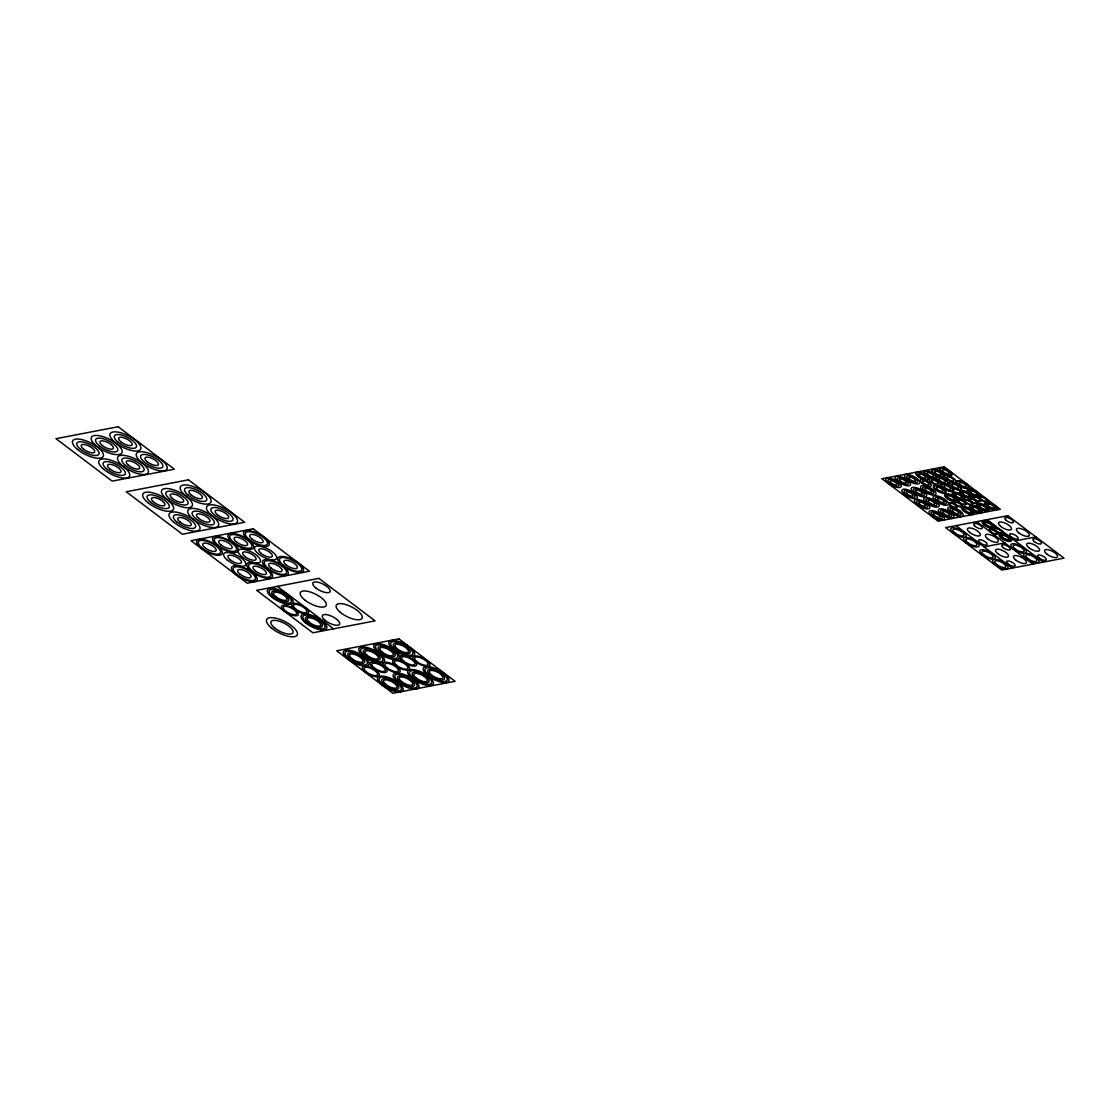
<?xml version="1.0" encoding="UTF-8"?>
<svg xmlns="http://www.w3.org/2000/svg" width="1120" height="1120" viewBox="0 0 1120 1120"><rect width="100%" height="100%" fill="white"/><g stroke="black" fill="none" stroke-linecap="round" stroke-linejoin="round"><path stroke-width="1.5" d="M984.074 546.868L1004.808 542.878M1015.168 540.89L1035.902 536.914M987.07 519.652L1043.266 562.128M976.71 521.654L1032.906 564.116M955.976 525.63L1012.172 568.106M277.41 586.348L333.62 628.824M118.188 426.734L56 438.69L112.196 481.152L174.384 469.21L118.188 426.734M188.44 479.822L126.252 491.764L182.448 534.24L244.636 522.284L188.44 479.822M253.232 528.78L191.044 540.722L247.24 583.198L309.428 571.242L253.232 528.78M318.878 578.382L256.69 590.338L312.886 632.8L375.074 620.858L318.878 578.382M944.104 466.802L881.916 478.758L938.112 521.22L1000.3 509.278L944.104 466.802M1007.804 515.676L945.616 527.618L1001.812 570.094L1064 558.138L1007.804 515.676M398.888 638.848L336.7 650.79L392.896 693.266L455.084 681.31L398.888 638.848M315.658 587.79A9.618 3.584 26.9 0 0 330.022 591.71A9.618 3.584 26.9 0 0 318.766 582.4A9.618 3.584 26.9 0 0 315.658 587.79M325.178 620.396A9.618 3.584 26.9 0 0 339.556 624.316A9.618 3.584 26.9 0 0 328.3 615.006A9.618 3.584 26.9 0 0 325.178 620.396M340.438 612.43A14.434 5.376 26.9 0 0 361.998 618.324A14.434 5.376 26.9 0 0 345.1 604.352A14.434 5.376 26.9 0 0 340.438 612.43M304.556 599.76A14.434 5.376 26.9 0 0 326.116 605.654A14.434 5.376 26.9 0 0 309.218 591.682A14.434 5.376 26.9 0 0 304.556 599.76M274.512 627.844A12.306 4.592 26.9 0 0 292.908 632.87A12.306 4.592 26.9 0 0 278.488 620.956A12.306 4.592 26.9 0 0 274.512 627.844M271.6 628.096A17.122 6.384 26.9 0 0 297.178 635.082A17.122 6.384 26.9 0 0 277.13 618.492A17.122 6.384 26.9 0 0 271.6 628.096M415.66 661.668A9.422 3.514 26.9 0 0 429.744 665.518A9.422 3.514 26.9 0 0 418.698 656.39A9.422 3.514 26.9 0 0 415.66 661.668M416.822 661.57A7.504 2.8 26.9 0 0 428.022 664.636A7.504 2.8 26.9 0 0 419.244 657.37A7.504 2.8 26.9 0 0 416.822 661.57M397.404 681.842A14.238 5.306 26.9 0 0 418.67 687.652A14.238 5.306 26.9 0 0 402.01 673.862A14.238 5.306 26.9 0 0 397.404 681.842M398.566 681.744A12.306 4.592 26.9 0 0 416.962 686.77A12.306 4.592 26.9 0 0 402.542 674.842A12.306 4.592 26.9 0 0 398.566 681.744M381.668 684.726A14.238 5.306 26.9 0 0 402.934 690.536A14.238 5.306 26.9 0 0 386.274 676.76A14.238 5.306 26.9 0 0 381.668 684.726M382.83 684.628A12.306 4.592 26.9 0 0 401.226 689.654A12.306 4.592 26.9 0 0 386.82 677.74A12.306 4.592 26.9 0 0 382.83 684.628M363.09 655.676A14.238 5.306 26.9 0 0 384.356 661.486A14.238 5.306 26.9 0 0 367.696 647.696A14.238 5.306 26.9 0 0 363.09 655.676M364.252 655.578A12.306 4.592 26.9 0 0 382.648 660.604A12.306 4.592 26.9 0 0 368.228 648.676A12.306 4.592 26.9 0 0 364.252 655.578M347.634 658.812A14.238 5.306 26.9 0 0 368.914 664.622A14.238 5.306 26.9 0 0 352.24 650.832A14.238 5.306 26.9 0 0 347.634 658.812M348.81 658.714A12.306 4.592 26.9 0 0 367.206 663.74A12.306 4.592 26.9 0 0 352.786 651.812A12.306 4.592 26.9 0 0 348.81 658.714M393.162 649.166A14.238 5.306 26.9 0 0 414.428 654.976A14.238 5.306 26.9 0 0 397.768 641.186A14.238 5.306 26.9 0 0 393.162 649.166M394.338 649.068A12.306 4.592 26.9 0 0 412.72 654.094A12.306 4.592 26.9 0 0 398.314 642.166A12.306 4.592 26.9 0 0 394.338 649.068M427.476 675.332A14.238 5.306 26.9 0 0 448.756 681.142A14.238 5.306 26.9 0 0 432.082 667.352A14.238 5.306 26.9 0 0 427.476 675.332M428.652 675.234A12.306 4.592 26.9 0 0 447.048 680.26A12.306 4.592 26.9 0 0 432.628 668.332A12.306 4.592 26.9 0 0 428.652 675.234M378.028 652.372A14.238 5.306 26.9 0 0 399.294 658.182A14.238 5.306 26.9 0 0 382.634 644.392A14.238 5.306 26.9 0 0 378.028 652.372M379.19 652.274A12.306 4.592 26.9 0 0 397.586 657.3A12.306 4.592 26.9 0 0 383.166 645.372A12.306 4.592 26.9 0 0 379.19 652.274M411.936 678.23A14.238 5.306 26.9 0 0 433.202 684.04A14.238 5.306 26.9 0 0 416.528 670.25A14.238 5.306 26.9 0 0 411.936 678.23M413.098 678.132A12.306 4.592 26.9 0 0 431.494 683.158A12.306 4.592 26.9 0 0 417.074 671.23A12.306 4.592 26.9 0 0 413.098 678.132M402.584 661.304A9.422 3.514 26.9 0 0 416.668 665.154A9.422 3.514 26.9 0 0 405.636 656.012A9.422 3.514 26.9 0 0 402.584 661.304M403.746 661.206A7.504 2.8 26.9 0 0 414.96 664.258A7.504 2.8 26.9 0 0 406.182 656.992A7.504 2.8 26.9 0 0 403.746 661.206M395.444 665.406A9.422 3.514 26.9 0 0 409.528 669.256A9.422 3.514 26.9 0 0 398.496 660.128A9.422 3.514 26.9 0 0 395.444 665.406M396.62 665.308A7.504 2.8 26.9 0 0 407.82 668.374A7.504 2.8 26.9 0 0 399.042 661.108A7.504 2.8 26.9 0 0 396.62 665.308M385.924 667.968A9.422 3.514 26.9 0 0 400.008 671.818A9.422 3.514 26.9 0 0 388.976 662.69A9.422 3.514 26.9 0 0 385.924 667.968M387.1 667.87A7.504 2.8 26.9 0 0 398.3 670.936A7.504 2.8 26.9 0 0 389.522 663.67A7.504 2.8 26.9 0 0 387.1 667.87M372.834 667.8A9.422 3.514 26.9 0 0 386.918 671.65A9.422 3.514 26.9 0 0 375.886 662.522A9.422 3.514 26.9 0 0 372.834 667.8M373.996 667.702A7.504 2.8 26.9 0 0 385.21 670.768A7.504 2.8 26.9 0 0 376.418 663.502A7.504 2.8 26.9 0 0 373.996 667.702M366.338 671.846A7.504 2.8 26.9 0 0 377.552 674.912A7.504 2.8 26.9 0 0 368.774 667.646A7.504 2.8 26.9 0 0 366.338 671.846M365.176 671.944A9.422 3.514 26.9 0 0 379.26 675.794A9.422 3.514 26.9 0 0 368.228 666.666A9.422 3.514 26.9 0 0 365.176 671.944M430.402 675.094A9.422 3.514 26.9 0 0 444.472 678.944A9.422 3.514 26.9 0 0 433.44 669.802A9.422 3.514 26.9 0 0 430.402 675.094M431.564 674.996A7.504 2.8 26.9 0 0 442.764 678.062A7.504 2.8 26.9 0 0 433.986 670.782A7.504 2.8 26.9 0 0 431.564 674.996M414.848 677.978A9.422 3.514 26.9 0 0 428.932 681.828A9.422 3.514 26.9 0 0 417.886 672.7A9.422 3.514 26.9 0 0 414.848 677.978M416.01 677.88A7.504 2.8 26.9 0 0 427.224 680.946A7.504 2.8 26.9 0 0 418.432 673.68A7.504 2.8 26.9 0 0 416.01 677.88M400.316 681.604A9.422 3.514 26.9 0 0 414.4 685.454A9.422 3.514 26.9 0 0 403.368 676.312A9.422 3.514 26.9 0 0 400.316 681.604M401.478 681.506A7.504 2.8 26.9 0 0 412.692 684.572A7.504 2.8 26.9 0 0 403.9 677.292A7.504 2.8 26.9 0 0 401.478 681.506M384.58 684.488A9.422 3.514 26.9 0 0 398.664 688.338A9.422 3.514 26.9 0 0 387.632 679.21A9.422 3.514 26.9 0 0 384.58 684.488M385.756 684.39A7.504 2.8 26.9 0 0 396.956 687.456A7.504 2.8 26.9 0 0 388.178 680.19A7.504 2.8 26.9 0 0 385.756 684.39M350.56 658.56A9.422 3.514 26.9 0 0 364.63 662.41A9.422 3.514 26.9 0 0 353.598 653.282A9.422 3.514 26.9 0 0 350.56 658.56M351.722 658.462A7.504 2.8 26.9 0 0 362.922 661.528A7.504 2.8 26.9 0 0 354.144 654.262A7.504 2.8 26.9 0 0 351.722 658.462M366.002 655.424A9.422 3.514 26.9 0 0 380.086 659.274A9.422 3.514 26.9 0 0 369.054 650.146A9.422 3.514 26.9 0 0 366.002 655.424M367.164 655.326A7.504 2.8 26.9 0 0 378.378 658.392A7.504 2.8 26.9 0 0 369.586 651.126A7.504 2.8 26.9 0 0 367.164 655.326M380.94 652.12A9.422 3.514 26.9 0 0 395.024 655.97A9.422 3.514 26.9 0 0 383.992 646.842A9.422 3.514 26.9 0 0 380.94 652.12M382.102 652.036A7.504 2.8 26.9 0 0 393.316 655.088A7.504 2.8 26.9 0 0 384.524 647.822A7.504 2.8 26.9 0 0 382.102 652.036M396.074 648.914A9.422 3.514 26.9 0 0 410.158 652.764A9.422 3.514 26.9 0 0 399.126 643.636A9.422 3.514 26.9 0 0 396.074 648.914M397.25 648.816A7.504 2.8 26.9 0 0 408.45 651.882A7.504 2.8 26.9 0 0 399.672 644.616A7.504 2.8 26.9 0 0 397.25 648.816M306.502 622.594A12.306 4.592 26.9 0 0 324.884 627.62A12.306 4.592 26.9 0 0 310.478 615.692A12.306 4.592 26.9 0 0 306.502 622.594M305.326 622.692A14.238 5.306 26.9 0 0 326.592 628.502A14.238 5.306 26.9 0 0 309.932 614.712A14.238 5.306 26.9 0 0 305.326 622.692M272.804 596.89A12.306 4.592 26.9 0 0 291.186 601.916A12.306 4.592 26.9 0 0 276.78 589.988A12.306 4.592 26.9 0 0 272.804 596.89M271.628 596.988A14.238 5.306 26.9 0 0 292.894 602.798A14.238 5.306 26.9 0 0 276.234 589.008A14.238 5.306 26.9 0 0 271.628 596.988M308.238 622.454A9.422 3.514 26.9 0 0 322.322 626.304A9.422 3.514 26.9 0 0 311.29 617.162A9.422 3.514 26.9 0 0 308.238 622.454M309.414 622.356A7.504 2.8 26.9 0 0 320.614 625.422A7.504 2.8 26.9 0 0 311.836 618.142A7.504 2.8 26.9 0 0 309.414 622.356M274.54 596.736A9.422 3.514 26.9 0 0 288.624 600.586A9.422 3.514 26.9 0 0 277.592 591.458A9.422 3.514 26.9 0 0 274.54 596.736M275.716 596.638A7.504 2.8 26.9 0 0 286.916 599.704A7.504 2.8 26.9 0 0 278.138 592.438A7.504 2.8 26.9 0 0 275.716 596.638M294.434 609.014A9.422 3.514 26.9 0 0 308.518 612.864A9.422 3.514 26.9 0 0 297.486 603.736A9.422 3.514 26.9 0 0 294.434 609.014M295.596 608.916A7.504 2.8 26.9 0 0 306.81 611.982A7.504 2.8 26.9 0 0 298.018 604.716A7.504 2.8 26.9 0 0 295.596 608.916M284.214 610.974A9.422 3.514 26.9 0 0 298.298 614.824A9.422 3.514 26.9 0 0 287.266 605.696A9.422 3.514 26.9 0 0 284.214 610.974M285.39 610.876A7.504 2.8 26.9 0 0 296.59 613.942A7.504 2.8 26.9 0 0 287.812 606.676A7.504 2.8 26.9 0 0 285.39 610.876M283.164 565.068A12.306 4.592 26.9 0 0 301.56 570.094A12.306 4.592 26.9 0 0 287.154 558.166A12.306 4.592 26.9 0 0 283.164 565.068M282.002 565.166A14.238 5.306 26.9 0 0 303.268 570.976A14.238 5.306 26.9 0 0 286.608 557.186A14.238 5.306 26.9 0 0 282.002 565.166M267.932 568.134A12.306 4.592 26.9 0 0 286.314 573.174A12.306 4.592 26.9 0 0 271.908 561.246A12.306 4.592 26.9 0 0 267.932 568.134M266.756 568.232A14.238 5.306 26.9 0 0 288.022 574.056A14.238 5.306 26.9 0 0 271.362 560.266A14.238 5.306 26.9 0 0 266.756 568.232M252.224 571.004A12.306 4.592 26.9 0 0 270.606 576.044A12.306 4.592 26.9 0 0 256.2 564.116A12.306 4.592 26.9 0 0 252.224 571.004M251.048 571.102A14.238 5.306 26.9 0 0 272.314 576.926A14.238 5.306 26.9 0 0 255.654 563.136A14.238 5.306 26.9 0 0 251.048 571.102M236.88 574.28A12.306 4.592 26.9 0 0 255.276 579.306A12.306 4.592 26.9 0 0 240.856 567.392A12.306 4.592 26.9 0 0 236.88 574.28M235.718 574.378A14.238 5.306 26.9 0 0 256.984 580.188A14.238 5.306 26.9 0 0 240.324 566.412A14.238 5.306 26.9 0 0 235.718 574.378M286.076 564.83A7.504 2.8 26.9 0 0 297.29 567.882A7.504 2.8 26.9 0 0 288.512 560.616A7.504 2.8 26.9 0 0 286.076 564.83M270.844 567.896A7.504 2.8 26.9 0 0 282.044 570.962A7.504 2.8 26.9 0 0 273.266 563.696A7.504 2.8 26.9 0 0 270.844 567.896M255.136 570.766A7.504 2.8 26.9 0 0 266.336 573.832A7.504 2.8 26.9 0 0 257.558 566.566A7.504 2.8 26.9 0 0 255.136 570.766M239.792 574.042A7.504 2.8 26.9 0 0 251.006 577.108A7.504 2.8 26.9 0 0 242.214 569.842A7.504 2.8 26.9 0 0 239.792 574.042M261.058 553.364A7.504 2.8 26.9 0 0 272.258 556.43A7.504 2.8 26.9 0 0 263.48 549.15A7.504 2.8 26.9 0 0 261.058 553.364M258.146 553.602A12.306 4.592 26.9 0 0 276.528 558.628A12.306 4.592 26.9 0 0 262.122 546.7A12.306 4.592 26.9 0 0 258.146 553.602M244.832 556.472A7.504 2.8 26.9 0 0 256.032 559.538A7.504 2.8 26.9 0 0 247.254 552.272A7.504 2.8 26.9 0 0 244.832 556.472M241.906 556.724A12.306 4.592 26.9 0 0 260.302 561.75A12.306 4.592 26.9 0 0 245.896 549.822A12.306 4.592 26.9 0 0 241.906 556.724M230.16 559.748A7.504 2.8 26.9 0 0 241.374 562.8A7.504 2.8 26.9 0 0 232.582 555.534A7.504 2.8 26.9 0 0 230.16 559.748M227.248 559.986A12.306 4.592 26.9 0 0 245.644 565.012A12.306 4.592 26.9 0 0 231.224 553.084A12.306 4.592 26.9 0 0 227.248 559.986M248.948 539.21A12.306 4.592 26.9 0 0 267.344 544.236A12.306 4.592 26.9 0 0 252.924 532.308A12.306 4.592 26.9 0 0 248.948 539.21M247.772 539.308A14.238 5.306 26.9 0 0 269.052 545.118A14.238 5.306 26.9 0 0 252.378 531.328A14.238 5.306 26.9 0 0 247.772 539.308M233.394 542.052A12.306 4.592 26.9 0 0 251.79 547.078A12.306 4.592 26.9 0 0 237.384 535.15A12.306 4.592 26.9 0 0 233.394 542.052M232.232 542.15A14.238 5.306 26.9 0 0 253.498 547.96A14.238 5.306 26.9 0 0 236.838 534.17A14.238 5.306 26.9 0 0 232.232 542.15M218.008 545.16A12.306 4.592 26.9 0 0 236.39 550.186A12.306 4.592 26.9 0 0 221.984 538.258A12.306 4.592 26.9 0 0 218.008 545.16M216.832 545.258A14.238 5.306 26.9 0 0 238.098 551.068A14.238 5.306 26.9 0 0 221.438 537.278A14.238 5.306 26.9 0 0 216.832 545.258M201.978 547.904A12.306 4.592 26.9 0 0 220.374 552.93A12.306 4.592 26.9 0 0 205.954 541.016A12.306 4.592 26.9 0 0 201.978 547.904M200.816 548.002A14.238 5.306 26.9 0 0 222.082 553.812A14.238 5.306 26.9 0 0 205.408 540.036A14.238 5.306 26.9 0 0 200.816 548.002M251.86 538.958A7.504 2.8 26.9 0 0 263.06 542.024A7.504 2.8 26.9 0 0 254.282 534.758A7.504 2.8 26.9 0 0 251.86 538.958M236.306 541.8A7.504 2.8 26.9 0 0 247.52 544.866A7.504 2.8 26.9 0 0 238.742 537.6A7.504 2.8 26.9 0 0 236.306 541.8M220.92 544.908A7.504 2.8 26.9 0 0 232.12 547.974A7.504 2.8 26.9 0 0 223.342 540.708A7.504 2.8 26.9 0 0 220.92 544.908M204.89 547.666A7.504 2.8 26.9 0 0 216.104 550.732A7.504 2.8 26.9 0 0 207.312 543.466A7.504 2.8 26.9 0 0 204.89 547.666M214.508 515.018A12.306 4.592 26.9 0 0 232.904 520.044A12.306 4.592 26.9 0 0 218.484 508.13A12.306 4.592 26.9 0 0 214.508 515.018M211.596 515.27A17.122 6.384 26.9 0 0 237.174 522.256A17.122 6.384 26.9 0 0 217.126 505.68A17.122 6.384 26.9 0 0 211.596 515.27M192.864 518.868A17.122 6.384 26.9 0 0 218.442 525.854A17.122 6.384 26.9 0 0 198.408 509.278A17.122 6.384 26.9 0 0 192.864 518.868M195.776 518.616A12.306 4.592 26.9 0 0 214.172 523.656A12.306 4.592 26.9 0 0 199.766 511.728A12.306 4.592 26.9 0 0 195.776 518.616M174.132 522.466A17.122 6.384 26.9 0 0 199.71 529.452A17.122 6.384 26.9 0 0 179.676 512.876A17.122 6.384 26.9 0 0 174.132 522.466M177.044 522.214A12.306 4.592 26.9 0 0 195.44 527.254A12.306 4.592 26.9 0 0 181.034 515.326A12.306 4.592 26.9 0 0 177.044 522.214M188.202 495.138A12.306 4.592 26.9 0 0 206.598 500.178A12.306 4.592 26.9 0 0 192.178 488.25A12.306 4.592 26.9 0 0 188.202 495.138M185.29 495.39A17.122 6.384 26.9 0 0 210.868 502.376A17.122 6.384 26.9 0 0 190.82 485.8A17.122 6.384 26.9 0 0 185.29 495.39M166.558 498.988A17.122 6.384 26.9 0 0 192.136 505.974A17.122 6.384 26.9 0 0 172.088 489.398A17.122 6.384 26.9 0 0 166.558 498.988M169.47 498.736A12.306 4.592 26.9 0 0 187.866 503.776A12.306 4.592 26.9 0 0 173.446 491.848A12.306 4.592 26.9 0 0 169.47 498.736M147.826 502.586A17.122 6.384 26.9 0 0 173.404 509.572A17.122 6.384 26.9 0 0 153.37 492.996A17.122 6.384 26.9 0 0 147.826 502.586M150.738 502.334A12.306 4.592 26.9 0 0 169.134 507.374A12.306 4.592 26.9 0 0 154.728 495.446A12.306 4.592 26.9 0 0 150.738 502.334M217.42 514.78A7.504 2.8 26.9 0 0 228.634 517.846A7.504 2.8 26.9 0 0 219.842 510.58A7.504 2.8 26.9 0 0 217.42 514.78M179.956 521.976A7.504 2.8 26.9 0 0 191.17 525.042A7.504 2.8 26.9 0 0 182.392 517.776A7.504 2.8 26.9 0 0 179.956 521.976M191.114 494.9A7.504 2.8 26.9 0 0 202.328 497.966A7.504 2.8 26.9 0 0 193.536 490.7A7.504 2.8 26.9 0 0 191.114 494.9M172.382 498.498A7.504 2.8 26.9 0 0 183.596 501.564A7.504 2.8 26.9 0 0 174.804 494.298A7.504 2.8 26.9 0 0 172.382 498.498M153.65 502.096A7.504 2.8 26.9 0 0 164.864 505.162A7.504 2.8 26.9 0 0 156.086 497.896A7.504 2.8 26.9 0 0 153.65 502.096M198.688 518.378A7.504 2.8 26.9 0 0 209.902 521.444A7.504 2.8 26.9 0 0 201.124 514.178A7.504 2.8 26.9 0 0 198.688 518.378M144.256 461.944A12.306 4.592 26.9 0 0 162.652 466.97A12.306 4.592 26.9 0 0 148.232 455.042A12.306 4.592 26.9 0 0 144.256 461.944M141.344 462.182A17.122 6.384 26.9 0 0 166.922 469.168A17.122 6.384 26.9 0 0 146.874 452.592A17.122 6.384 26.9 0 0 141.344 462.182M122.612 465.78A17.122 6.384 26.9 0 0 148.19 472.766A17.122 6.384 26.9 0 0 128.156 456.19A17.122 6.384 26.9 0 0 122.612 465.78M125.524 465.542A12.306 4.592 26.9 0 0 143.92 470.568A12.306 4.592 26.9 0 0 129.514 458.64A12.306 4.592 26.9 0 0 125.524 465.542M103.88 469.378A17.122 6.384 26.9 0 0 129.458 476.364A17.122 6.384 26.9 0 0 109.424 459.788A17.122 6.384 26.9 0 0 103.88 469.378M106.792 469.14A12.306 4.592 26.9 0 0 125.188 474.166A12.306 4.592 26.9 0 0 110.782 462.238A12.306 4.592 26.9 0 0 106.792 469.14M117.95 442.064A12.306 4.592 26.9 0 0 136.346 447.09A12.306 4.592 26.9 0 0 121.926 435.162A12.306 4.592 26.9 0 0 117.95 442.064M115.038 442.302A17.122 6.384 26.9 0 0 140.616 449.288A17.122 6.384 26.9 0 0 120.568 432.712A17.122 6.384 26.9 0 0 115.038 442.302M96.306 445.9A17.122 6.384 26.9 0 0 121.884 452.886A17.122 6.384 26.9 0 0 101.85 436.31A17.122 6.384 26.9 0 0 96.306 445.9M99.218 445.662A12.306 4.592 26.9 0 0 117.614 450.688A12.306 4.592 26.9 0 0 103.208 438.76A12.306 4.592 26.9 0 0 99.218 445.662M77.574 449.498A17.122 6.384 26.9 0 0 103.152 456.498A17.122 6.384 26.9 0 0 83.118 439.908A17.122 6.384 26.9 0 0 77.574 449.498M80.486 449.26A12.306 4.592 26.9 0 0 98.882 454.286A12.306 4.592 26.9 0 0 84.476 442.358A12.306 4.592 26.9 0 0 80.486 449.26M147.168 461.692A7.504 2.8 26.9 0 0 158.382 464.758A7.504 2.8 26.9 0 0 149.604 457.492A7.504 2.8 26.9 0 0 147.168 461.692M109.718 468.888A7.504 2.8 26.9 0 0 120.918 471.954A7.504 2.8 26.9 0 0 112.14 464.688A7.504 2.8 26.9 0 0 109.718 468.888M120.862 441.812A7.504 2.8 26.9 0 0 132.076 444.878A7.504 2.8 26.9 0 0 123.284 437.612A7.504 2.8 26.9 0 0 120.862 441.812M102.13 445.41A7.504 2.8 26.9 0 0 113.344 448.476A7.504 2.8 26.9 0 0 104.566 441.21A7.504 2.8 26.9 0 0 102.13 445.41M83.398 449.008A7.504 2.8 26.9 0 0 94.612 452.074A7.504 2.8 26.9 0 0 85.834 444.808A7.504 2.8 26.9 0 0 83.398 449.008M128.436 465.29A7.504 2.8 26.9 0 0 139.65 468.356A7.504 2.8 26.9 0 0 130.872 461.09A7.504 2.8 26.9 0 0 128.436 465.29M1006.194 520.38A4.816 1.792 26.9 0 0 1013.376 522.34A4.816 1.792 26.9 0 0 1007.748 517.678A4.816 1.792 26.9 0 0 1006.194 520.38M1010.954 536.676A4.816 1.792 26.9 0 0 1018.136 538.636A4.816 1.792 26.9 0 0 1012.508 533.988A4.816 1.792 26.9 0 0 1010.954 536.676M1018.584 532.7A7.21 2.688 26.9 0 0 1029.364 535.654A7.21 2.688 26.9 0 0 1020.908 528.654A7.21 2.688 26.9 0 0 1018.584 532.7M1000.636 526.358A7.21 2.688 26.9 0 0 1011.416 529.312A7.21 2.688 26.9 0 0 1002.974 522.326A7.21 2.688 26.9 0 0 1000.636 526.358M1001.616 537.782A6.16 2.296 26.9 0 0 1010.8 540.288A6.16 2.296 26.9 0 0 1003.604 534.338A6.16 2.296 26.9 0 0 1001.616 537.782M1001.028 537.824A7.112 2.66 26.9 0 0 1011.654 540.736A7.112 2.66 26.9 0 0 1003.324 533.848A7.112 2.66 26.9 0 0 1001.028 537.824M984.76 524.93A6.16 2.296 26.9 0 0 993.958 527.436A6.16 2.296 26.9 0 0 986.748 521.472A6.16 2.296 26.9 0 0 984.76 524.93M984.172 524.972A7.112 2.66 26.9 0 0 994.812 527.884A7.112 2.66 26.9 0 0 986.482 520.982A7.112 2.66 26.9 0 0 984.172 524.972M1002.484 537.712A4.718 1.764 26.9 0 0 1009.526 539.63A4.718 1.764 26.9 0 0 1004.01 535.066A4.718 1.764 26.9 0 0 1002.484 537.712M1003.072 537.656A3.752 1.4 26.9 0 0 1008.672 539.196A3.752 1.4 26.9 0 0 1004.276 535.556A3.752 1.4 26.9 0 0 1003.072 537.656M985.628 524.86A4.718 1.764 26.9 0 0 992.67 526.778A4.718 1.764 26.9 0 0 987.154 522.214A4.718 1.764 26.9 0 0 985.628 524.86M986.216 524.804A3.752 1.4 26.9 0 0 991.816 526.344A3.752 1.4 26.9 0 0 987.434 522.704A3.752 1.4 26.9 0 0 986.216 524.804M995.582 530.992A4.718 1.764 26.9 0 0 1002.624 532.91A4.718 1.764 26.9 0 0 997.108 528.346A4.718 1.764 26.9 0 0 995.582 530.992M996.156 530.936A3.752 1.4 26.9 0 0 1001.77 532.476A3.752 1.4 26.9 0 0 997.374 528.836A3.752 1.4 26.9 0 0 996.156 530.936M990.472 531.972A4.718 1.764 26.9 0 0 997.514 533.89A4.718 1.764 26.9 0 0 991.998 529.326A4.718 1.764 26.9 0 0 990.472 531.972M991.06 531.916A3.752 1.4 26.9 0 0 996.66 533.456A3.752 1.4 26.9 0 0 992.264 529.816A3.752 1.4 26.9 0 0 991.06 531.916M980.588 499.45A4.718 1.764 26.9 0 0 987.63 501.368A4.718 1.764 26.9 0 0 982.114 496.804A4.718 1.764 26.9 0 0 980.588 499.45M981.162 499.394A3.752 1.4 26.9 0 0 986.776 500.934A3.752 1.4 26.9 0 0 982.38 497.294A3.752 1.4 26.9 0 0 981.162 499.394M971.46 509.53A7.112 2.66 26.9 0 0 982.086 512.442A7.112 2.66 26.9 0 0 973.756 505.554A7.112 2.66 26.9 0 0 971.46 509.53M972.034 509.488A6.16 2.296 26.9 0 0 981.232 512.008A6.16 2.296 26.9 0 0 974.036 506.044A6.16 2.296 26.9 0 0 972.034 509.488M963.592 510.986A7.112 2.66 26.9 0 0 974.232 513.884A7.112 2.66 26.9 0 0 965.888 506.996A7.112 2.66 26.9 0 0 963.592 510.986M964.18 510.93A6.16 2.296 26.9 0 0 973.378 513.45A6.16 2.296 26.9 0 0 966.168 507.486A6.16 2.296 26.9 0 0 964.18 510.93M954.296 496.454A7.112 2.66 26.9 0 0 964.936 499.352A7.112 2.66 26.9 0 0 956.606 492.464A7.112 2.66 26.9 0 0 954.296 496.454M954.884 496.398A6.16 2.296 26.9 0 0 964.082 498.918A6.16 2.296 26.9 0 0 956.872 492.954A6.16 2.296 26.9 0 0 954.884 496.398M946.582 498.022A7.112 2.66 26.9 0 0 957.208 500.934A7.112 2.66 26.9 0 0 948.878 494.032A7.112 2.66 26.9 0 0 946.582 498.022M947.156 497.966A6.16 2.296 26.9 0 0 956.354 500.486A6.16 2.296 26.9 0 0 949.144 494.522A6.16 2.296 26.9 0 0 947.156 497.966M969.346 493.192A7.112 2.66 26.9 0 0 979.972 496.104A7.112 2.66 26.9 0 0 971.642 489.202A7.112 2.66 26.9 0 0 969.346 493.192M969.92 493.15A6.16 2.296 26.9 0 0 979.118 495.656A6.16 2.296 26.9 0 0 971.908 489.692A6.16 2.296 26.9 0 0 969.92 493.15M986.496 506.282A7.112 2.66 26.9 0 0 997.136 509.194A7.112 2.66 26.9 0 0 988.806 502.292A7.112 2.66 26.9 0 0 986.496 506.282M987.084 506.226A6.16 2.296 26.9 0 0 996.282 508.746A6.16 2.296 26.9 0 0 989.072 502.782A6.16 2.296 26.9 0 0 987.084 506.226M961.772 494.802A7.112 2.66 26.9 0 0 972.398 497.714A7.112 2.66 26.9 0 0 964.068 490.812A7.112 2.66 26.9 0 0 961.772 494.802M962.346 494.746A6.16 2.296 26.9 0 0 971.544 497.266A6.16 2.296 26.9 0 0 964.348 491.302A6.16 2.296 26.9 0 0 962.346 494.746M978.726 507.724A7.112 2.66 26.9 0 0 989.352 510.636A7.112 2.66 26.9 0 0 981.022 503.748A7.112 2.66 26.9 0 0 978.726 507.724M979.3 507.682A6.16 2.296 26.9 0 0 988.498 510.188A6.16 2.296 26.9 0 0 981.302 504.238A6.16 2.296 26.9 0 0 979.3 507.682M974.05 499.268A4.718 1.764 26.9 0 0 981.092 501.186A4.718 1.764 26.9 0 0 975.576 496.622A4.718 1.764 26.9 0 0 974.05 499.268M974.638 499.212A3.752 1.4 26.9 0 0 980.238 500.752A3.752 1.4 26.9 0 0 975.842 497.112A3.752 1.4 26.9 0 0 974.638 499.212M970.48 501.326A4.718 1.764 26.9 0 0 977.522 503.244A4.718 1.764 26.9 0 0 972.006 498.68A4.718 1.764 26.9 0 0 970.48 501.326M971.068 501.27A3.752 1.4 26.9 0 0 976.668 502.81A3.752 1.4 26.9 0 0 972.272 499.17A3.752 1.4 26.9 0 0 971.068 501.27M965.72 502.6A4.718 1.764 26.9 0 0 972.762 504.518A4.718 1.764 26.9 0 0 967.246 499.954A4.718 1.764 26.9 0 0 965.72 502.6M966.308 502.544A3.752 1.4 26.9 0 0 971.908 504.084A3.752 1.4 26.9 0 0 967.512 500.444A3.752 1.4 26.9 0 0 966.308 502.544M959.168 502.516A4.718 1.764 26.9 0 0 966.21 504.434A4.718 1.764 26.9 0 0 960.694 499.87A4.718 1.764 26.9 0 0 959.168 502.516M959.756 502.46A3.752 1.4 26.9 0 0 965.356 504A3.752 1.4 26.9 0 0 960.974 500.36A3.752 1.4 26.9 0 0 959.756 502.46M955.934 504.532A3.752 1.4 26.9 0 0 961.534 506.072A3.752 1.4 26.9 0 0 957.138 502.432A3.752 1.4 26.9 0 0 955.934 504.532M955.346 504.588A4.718 1.764 26.9 0 0 962.388 506.506A4.718 1.764 26.9 0 0 956.872 501.942A4.718 1.764 26.9 0 0 955.346 504.588M987.952 506.156A4.718 1.764 26.9 0 0 994.994 508.088A4.718 1.764 26.9 0 0 989.478 503.524A4.718 1.764 26.9 0 0 987.952 506.156M988.54 506.114A3.752 1.4 26.9 0 0 994.14 507.64A3.752 1.4 26.9 0 0 989.744 504.014A3.752 1.4 26.9 0 0 988.54 506.114M980.182 507.612A4.718 1.764 26.9 0 0 987.224 509.53A4.718 1.764 26.9 0 0 981.708 504.966A4.718 1.764 26.9 0 0 980.182 507.612M980.756 507.556A3.752 1.4 26.9 0 0 986.37 509.096A3.752 1.4 26.9 0 0 981.974 505.456A3.752 1.4 26.9 0 0 980.756 507.556M972.916 509.418A4.718 1.764 26.9 0 0 979.958 511.336A4.718 1.764 26.9 0 0 974.442 506.772A4.718 1.764 26.9 0 0 972.916 509.418M973.504 509.362A3.752 1.4 26.9 0 0 979.104 510.902A3.752 1.4 26.9 0 0 974.708 507.262A3.752 1.4 26.9 0 0 973.504 509.362M965.048 510.86A4.718 1.764 26.9 0 0 972.09 512.778A4.718 1.764 26.9 0 0 966.574 508.214A4.718 1.764 26.9 0 0 965.048 510.86M965.636 510.804A3.752 1.4 26.9 0 0 971.236 512.344A3.752 1.4 26.9 0 0 966.84 508.704A3.752 1.4 26.9 0 0 965.636 510.804M948.038 497.896A4.718 1.764 26.9 0 0 955.08 499.828A4.718 1.764 26.9 0 0 949.564 495.264A4.718 1.764 26.9 0 0 948.038 497.896M948.612 497.854A3.752 1.4 26.9 0 0 954.226 499.38A3.752 1.4 26.9 0 0 949.83 495.754A3.752 1.4 26.9 0 0 948.612 497.854M955.752 496.328A4.718 1.764 26.9 0 0 962.794 498.26A4.718 1.764 26.9 0 0 957.278 493.682A4.718 1.764 26.9 0 0 955.752 496.328M956.34 496.286A3.752 1.4 26.9 0 0 961.94 497.812A3.752 1.4 26.9 0 0 957.558 494.186A3.752 1.4 26.9 0 0 956.34 496.286M963.228 494.676A4.718 1.764 26.9 0 0 970.27 496.608A4.718 1.764 26.9 0 0 964.754 492.044A4.718 1.764 26.9 0 0 963.228 494.676M963.816 494.634A3.752 1.4 26.9 0 0 969.416 496.16A3.752 1.4 26.9 0 0 965.02 492.534A3.752 1.4 26.9 0 0 963.816 494.634M970.802 493.08A4.718 1.764 26.9 0 0 977.844 494.998A4.718 1.764 26.9 0 0 972.328 490.434A4.718 1.764 26.9 0 0 970.802 493.08M971.376 493.024A3.752 1.4 26.9 0 0 976.99 494.564A3.752 1.4 26.9 0 0 972.594 490.924A3.752 1.4 26.9 0 0 971.376 493.024M959.07 484.946A6.16 2.296 26.9 0 0 968.268 487.466A6.16 2.296 26.9 0 0 961.058 481.502A6.16 2.296 26.9 0 0 959.07 484.946M958.482 485.002A7.112 2.66 26.9 0 0 969.122 487.9A7.112 2.66 26.9 0 0 960.792 481.012A7.112 2.66 26.9 0 0 958.482 485.002M951.454 486.486A6.16 2.296 26.9 0 0 960.652 488.992A6.16 2.296 26.9 0 0 953.442 483.042A6.16 2.296 26.9 0 0 951.454 486.486M950.866 486.528A7.112 2.66 26.9 0 0 961.506 489.44A7.112 2.66 26.9 0 0 953.162 482.552A7.112 2.66 26.9 0 0 950.866 486.528M943.6 487.914A6.16 2.296 26.9 0 0 952.798 490.434A6.16 2.296 26.9 0 0 945.588 484.47A6.16 2.296 26.9 0 0 943.6 487.914M943.012 487.97A7.112 2.66 26.9 0 0 953.652 490.882A7.112 2.66 26.9 0 0 945.322 483.98A7.112 2.66 26.9 0 0 943.012 487.97M935.928 489.552A6.16 2.296 26.9 0 0 945.126 492.072A6.16 2.296 26.9 0 0 937.916 486.108A6.16 2.296 26.9 0 0 935.928 489.552M935.34 489.608A7.112 2.66 26.9 0 0 945.98 492.506A7.112 2.66 26.9 0 0 937.65 485.618A7.112 2.66 26.9 0 0 935.34 489.608M960.526 484.834A3.752 1.4 26.9 0 0 966.126 486.36A3.752 1.4 26.9 0 0 961.744 482.72A3.752 1.4 26.9 0 0 960.526 484.834M952.91 486.36A3.752 1.4 26.9 0 0 958.51 487.9A3.752 1.4 26.9 0 0 954.114 484.26A3.752 1.4 26.9 0 0 952.91 486.36M945.056 487.802A3.752 1.4 26.9 0 0 950.656 489.328A3.752 1.4 26.9 0 0 946.26 485.702A3.752 1.4 26.9 0 0 945.056 487.802M937.384 489.44A3.752 1.4 26.9 0 0 942.984 490.966A3.752 1.4 26.9 0 0 938.602 487.34A3.752 1.4 26.9 0 0 937.384 489.44M948.01 479.094A3.752 1.4 26.9 0 0 953.624 480.634A3.752 1.4 26.9 0 0 949.228 476.994A3.752 1.4 26.9 0 0 948.01 479.094M946.554 479.22A6.16 2.296 26.9 0 0 955.752 481.726A6.16 2.296 26.9 0 0 948.542 475.762A6.16 2.296 26.9 0 0 946.554 479.22M939.904 480.648A3.752 1.4 26.9 0 0 945.504 482.188A3.752 1.4 26.9 0 0 941.108 478.548A3.752 1.4 26.9 0 0 939.904 480.648M938.448 480.774A6.16 2.296 26.9 0 0 947.646 483.294A6.16 2.296 26.9 0 0 940.436 477.33A6.16 2.296 26.9 0 0 938.448 480.774M932.568 482.286A3.752 1.4 26.9 0 0 938.168 483.812A3.752 1.4 26.9 0 0 933.786 480.186A3.752 1.4 26.9 0 0 932.568 482.286M931.112 482.412A6.16 2.296 26.9 0 0 940.31 484.918A6.16 2.296 26.9 0 0 933.1 478.954A6.16 2.296 26.9 0 0 931.112 482.412M941.962 472.024A6.16 2.296 26.9 0 0 951.16 474.53A6.16 2.296 26.9 0 0 943.95 468.566A6.16 2.296 26.9 0 0 941.962 472.024M941.374 472.066A7.112 2.66 26.9 0 0 952.014 474.978A7.112 2.66 26.9 0 0 943.684 468.076A7.112 2.66 26.9 0 0 941.374 472.066M934.192 473.438A6.16 2.296 26.9 0 0 943.39 475.958A6.16 2.296 26.9 0 0 936.18 469.994A6.16 2.296 26.9 0 0 934.192 473.438M933.604 473.494A7.112 2.66 26.9 0 0 944.244 476.392A7.112 2.66 26.9 0 0 935.9 469.504A7.112 2.66 26.9 0 0 933.604 473.494M926.492 474.992A6.16 2.296 26.9 0 0 935.69 477.512A6.16 2.296 26.9 0 0 928.48 471.548A6.16 2.296 26.9 0 0 926.492 474.992M925.904 475.034A7.112 2.66 26.9 0 0 936.544 477.946A7.112 2.66 26.9 0 0 928.2 471.058A7.112 2.66 26.9 0 0 925.904 475.034M918.47 476.364A6.16 2.296 26.9 0 0 927.668 478.884A6.16 2.296 26.9 0 0 920.472 472.92A6.16 2.296 26.9 0 0 918.47 476.364M917.896 476.42A7.112 2.66 26.9 0 0 928.522 479.318A7.112 2.66 26.9 0 0 920.192 472.43A7.112 2.66 26.9 0 0 917.896 476.42M943.418 471.898A3.752 1.4 26.9 0 0 949.018 473.424A3.752 1.4 26.9 0 0 944.622 469.798A3.752 1.4 26.9 0 0 943.418 471.898M935.648 473.312A3.752 1.4 26.9 0 0 941.248 474.852A3.752 1.4 26.9 0 0 936.852 471.212A3.752 1.4 26.9 0 0 935.648 473.312M927.948 474.866A3.752 1.4 26.9 0 0 933.548 476.406A3.752 1.4 26.9 0 0 929.152 472.766A3.752 1.4 26.9 0 0 927.948 474.866M919.926 476.252A3.752 1.4 26.9 0 0 925.54 477.778A3.752 1.4 26.9 0 0 921.144 474.152A3.752 1.4 26.9 0 0 919.926 476.252M1034.292 541.618A4.816 1.792 26.9 0 0 1041.474 543.578A4.816 1.792 26.9 0 0 1035.846 538.916A4.816 1.792 26.9 0 0 1034.292 541.618M1039.052 557.914A4.816 1.792 26.9 0 0 1046.234 559.874A4.816 1.792 26.9 0 0 1040.606 555.212A4.816 1.792 26.9 0 0 1039.052 557.914M1046.682 553.938A7.21 2.688 26.9 0 0 1057.462 556.878A7.21 2.688 26.9 0 0 1049.02 549.892A7.21 2.688 26.9 0 0 1046.682 553.938M1028.748 547.596A7.21 2.688 26.9 0 0 1039.514 550.55A7.21 2.688 26.9 0 0 1031.072 543.55A7.21 2.688 26.9 0 0 1028.748 547.596M1003.198 547.582A4.816 1.792 26.9 0 0 1010.38 549.556A4.816 1.792 26.9 0 0 1004.752 544.894A4.816 1.792 26.9 0 0 1003.198 547.582M1007.958 563.892A4.816 1.792 26.9 0 0 1015.14 565.852A4.816 1.792 26.9 0 0 1009.512 561.19A4.816 1.792 26.9 0 0 1007.958 563.892M1015.588 559.916A7.21 2.688 26.9 0 0 1026.368 562.856A7.21 2.688 26.9 0 0 1017.926 555.87A7.21 2.688 26.9 0 0 1015.588 559.916M997.654 553.574A7.21 2.688 26.9 0 0 1008.42 556.514A7.21 2.688 26.9 0 0 999.978 549.528A7.21 2.688 26.9 0 0 997.654 553.574M975.1 526.358A4.816 1.792 26.9 0 0 982.282 528.318A4.816 1.792 26.9 0 0 976.654 523.656A4.816 1.792 26.9 0 0 975.1 526.358M979.86 542.654A4.816 1.792 26.9 0 0 987.042 544.614A4.816 1.792 26.9 0 0 981.414 539.952A4.816 1.792 26.9 0 0 979.86 542.654M987.49 538.678A7.21 2.688 26.9 0 0 998.27 541.618A7.21 2.688 26.9 0 0 989.814 534.632A7.21 2.688 26.9 0 0 987.49 538.678M969.542 532.336A7.21 2.688 26.9 0 0 980.322 535.276A7.21 2.688 26.9 0 0 971.88 528.29A7.21 2.688 26.9 0 0 969.542 532.336M995.092 564.55A8.554 3.192 26.9 0 0 1007.888 568.05A8.554 3.192 26.9 0 0 997.864 559.762A8.554 3.192 26.9 0 0 995.092 564.55M996.548 564.424A6.16 2.296 26.9 0 0 1005.746 566.944A6.16 2.296 26.9 0 0 998.536 560.98A6.16 2.296 26.9 0 0 996.548 564.424M982.338 554.918A8.554 3.192 26.9 0 0 995.12 558.404A8.554 3.192 26.9 0 0 985.11 550.116A8.554 3.192 26.9 0 0 982.338 554.918M983.794 554.792A6.16 2.296 26.9 0 0 992.992 557.298A6.16 2.296 26.9 0 0 985.782 551.348A6.16 2.296 26.9 0 0 983.794 554.792M966.196 542.724A8.554 3.192 26.9 0 0 978.992 546.21A8.554 3.192 26.9 0 0 968.968 537.922A8.554 3.192 26.9 0 0 966.196 542.724M967.652 542.598A6.16 2.296 26.9 0 0 976.85 545.104A6.16 2.296 26.9 0 0 969.64 539.154A6.16 2.296 26.9 0 0 967.652 542.598M953.316 532.98A8.554 3.192 26.9 0 0 966.098 536.48A8.554 3.192 26.9 0 0 956.088 528.178A8.554 3.192 26.9 0 0 953.316 532.98M954.772 532.854A6.16 2.296 26.9 0 0 963.97 535.374A6.16 2.296 26.9 0 0 956.76 529.41A6.16 2.296 26.9 0 0 954.772 532.854M1026.186 558.572A8.554 3.192 26.9 0 0 1038.982 562.072A8.554 3.192 26.9 0 0 1028.958 553.784A8.554 3.192 26.9 0 0 1026.186 558.572M1027.642 558.46A6.16 2.296 26.9 0 0 1036.84 560.966A6.16 2.296 26.9 0 0 1029.63 555.002A6.16 2.296 26.9 0 0 1027.642 558.46M1013.432 548.94A8.554 3.192 26.9 0 0 1026.214 552.44A8.554 3.192 26.9 0 0 1016.204 544.138A8.554 3.192 26.9 0 0 1013.432 548.94M1014.888 548.814A6.16 2.296 26.9 0 0 1024.086 551.334A6.16 2.296 26.9 0 0 1016.876 545.37A6.16 2.296 26.9 0 0 1014.888 548.814M924.546 490.672A6.16 2.296 26.9 0 0 933.744 493.178A6.16 2.296 26.9 0 0 926.534 487.214A6.16 2.296 26.9 0 0 924.546 490.672M923.09 490.784A8.554 3.192 26.9 0 0 935.872 494.284A8.554 3.192 26.9 0 0 925.848 485.996A8.554 3.192 26.9 0 0 923.09 490.784M913.724 492.59A8.554 3.192 26.9 0 0 926.506 496.09A8.554 3.192 26.9 0 0 916.482 487.788A8.554 3.192 26.9 0 0 913.724 492.59M915.18 492.464A6.16 2.296 26.9 0 0 924.378 494.984A6.16 2.296 26.9 0 0 917.168 489.02A6.16 2.296 26.9 0 0 915.18 492.464M904.358 494.382A8.554 3.192 26.9 0 0 917.14 497.882A8.554 3.192 26.9 0 0 907.116 489.594A8.554 3.192 26.9 0 0 904.358 494.382M905.814 494.27A6.16 2.296 26.9 0 0 915.012 496.776A6.16 2.296 26.9 0 0 907.802 490.812A6.16 2.296 26.9 0 0 905.814 494.27M926.002 490.546A3.752 1.4 26.9 0 0 931.602 492.072A3.752 1.4 26.9 0 0 927.206 488.446A3.752 1.4 26.9 0 0 926.002 490.546M907.27 494.144A3.752 1.4 26.9 0 0 912.87 495.67A3.752 1.4 26.9 0 0 908.474 492.044A3.752 1.4 26.9 0 0 907.27 494.144M916.636 492.338A3.752 1.4 26.9 0 0 922.236 493.878A3.752 1.4 26.9 0 0 917.84 490.238A3.752 1.4 26.9 0 0 916.636 492.338M908.46 479.514A6.16 2.296 26.9 0 0 917.644 482.034A6.16 2.296 26.9 0 0 910.448 476.07A6.16 2.296 26.9 0 0 908.46 479.514M907.004 479.64A8.554 3.192 26.9 0 0 919.786 483.14A8.554 3.192 26.9 0 0 909.762 474.852A8.554 3.192 26.9 0 0 907.004 479.64M897.638 481.446A8.554 3.192 26.9 0 0 910.42 484.932A8.554 3.192 26.9 0 0 900.396 476.644A8.554 3.192 26.9 0 0 897.638 481.446M899.094 481.32A6.16 2.296 26.9 0 0 908.292 483.826A6.16 2.296 26.9 0 0 901.082 477.876A6.16 2.296 26.9 0 0 899.094 481.32M888.272 483.238A8.554 3.192 26.9 0 0 901.054 486.738A8.554 3.192 26.9 0 0 891.03 478.45A8.554 3.192 26.9 0 0 888.272 483.238M889.728 483.112A6.16 2.296 26.9 0 0 898.926 485.632A6.16 2.296 26.9 0 0 891.716 479.668A6.16 2.296 26.9 0 0 889.728 483.112M909.916 479.402A3.752 1.4 26.9 0 0 915.516 480.928A3.752 1.4 26.9 0 0 911.12 477.302A3.752 1.4 26.9 0 0 909.916 479.402M900.55 481.194A3.752 1.4 26.9 0 0 906.15 482.734A3.752 1.4 26.9 0 0 901.754 479.094A3.752 1.4 26.9 0 0 900.55 481.194M891.184 483A3.752 1.4 26.9 0 0 896.784 484.526A3.752 1.4 26.9 0 0 892.388 480.9A3.752 1.4 26.9 0 0 891.184 483M923.44 483.14A3.752 1.4 26.9 0 0 929.04 484.666A3.752 1.4 26.9 0 0 924.658 481.026A3.752 1.4 26.9 0 0 923.44 483.14M921.984 483.252A6.16 2.296 26.9 0 0 931.182 485.772A6.16 2.296 26.9 0 0 923.972 479.808A6.16 2.296 26.9 0 0 921.984 483.252M937.104 500.878A6.16 2.296 26.9 0 0 946.288 503.398A6.16 2.296 26.9 0 0 939.092 497.434A6.16 2.296 26.9 0 0 937.104 500.878M935.648 501.004A8.554 3.192 26.9 0 0 948.43 504.504A8.554 3.192 26.9 0 0 938.406 496.216A8.554 3.192 26.9 0 0 935.648 501.004M926.282 502.81A8.554 3.192 26.9 0 0 939.064 506.296A8.554 3.192 26.9 0 0 929.04 498.008A8.554 3.192 26.9 0 0 926.282 502.81M927.738 502.684A6.16 2.296 26.9 0 0 936.936 505.19A6.16 2.296 26.9 0 0 929.726 499.24A6.16 2.296 26.9 0 0 927.738 502.684M916.916 504.602A8.554 3.192 26.9 0 0 929.698 508.102A8.554 3.192 26.9 0 0 919.674 499.814A8.554 3.192 26.9 0 0 916.916 504.602M918.372 504.476A6.16 2.296 26.9 0 0 927.57 506.996A6.16 2.296 26.9 0 0 920.36 501.032A6.16 2.296 26.9 0 0 918.372 504.476M938.56 500.766A3.752 1.4 26.9 0 0 944.16 502.292A3.752 1.4 26.9 0 0 939.764 498.666A3.752 1.4 26.9 0 0 938.56 500.766M929.194 502.558A3.752 1.4 26.9 0 0 934.794 504.098A3.752 1.4 26.9 0 0 930.398 500.458A3.752 1.4 26.9 0 0 929.194 502.558M919.828 504.364A3.752 1.4 26.9 0 0 925.428 505.89A3.752 1.4 26.9 0 0 921.032 502.264A3.752 1.4 26.9 0 0 919.828 504.364M951.734 512.078A6.16 2.296 26.9 0 0 960.932 514.584A6.16 2.296 26.9 0 0 953.736 508.62A6.16 2.296 26.9 0 0 951.734 512.078M950.278 512.19A8.554 3.192 26.9 0 0 963.074 515.69A8.554 3.192 26.9 0 0 953.05 507.402A8.554 3.192 26.9 0 0 950.278 512.19M940.926 513.996A8.554 3.192 26.9 0 0 953.708 517.496A8.554 3.192 26.9 0 0 943.684 509.194A8.554 3.192 26.9 0 0 940.926 513.996M942.382 513.87A6.16 2.296 26.9 0 0 951.566 516.39A6.16 2.296 26.9 0 0 944.37 510.426A6.16 2.296 26.9 0 0 942.382 513.87M931.56 515.802A8.554 3.192 26.9 0 0 944.342 519.288A8.554 3.192 26.9 0 0 934.318 511A8.554 3.192 26.9 0 0 931.56 515.802M933.016 515.676A6.16 2.296 26.9 0 0 942.214 518.182A6.16 2.296 26.9 0 0 935.004 512.218A6.16 2.296 26.9 0 0 933.016 515.676M953.204 511.952A3.752 1.4 26.9 0 0 958.804 513.492A3.752 1.4 26.9 0 0 954.408 509.852A3.752 1.4 26.9 0 0 953.204 511.952M934.472 515.55A3.752 1.4 26.9 0 0 940.072 517.09A3.752 1.4 26.9 0 0 935.676 513.45A3.752 1.4 26.9 0 0 934.472 515.55M943.838 513.758A3.752 1.4 26.9 0 0 949.438 515.284A3.752 1.4 26.9 0 0 945.042 511.644A3.752 1.4 26.9 0 0 943.838 513.758M950.712 505.4A3.752 1.4 26.9 0 0 956.312 506.926A3.752 1.4 26.9 0 0 951.916 503.3A3.752 1.4 26.9 0 0 950.712 505.4M950.124 505.442A4.718 1.764 26.9 0 0 957.166 507.374A4.718 1.764 26.9 0 0 951.65 502.81A4.718 1.764 26.9 0 0 950.124 505.442"/></g></svg>
